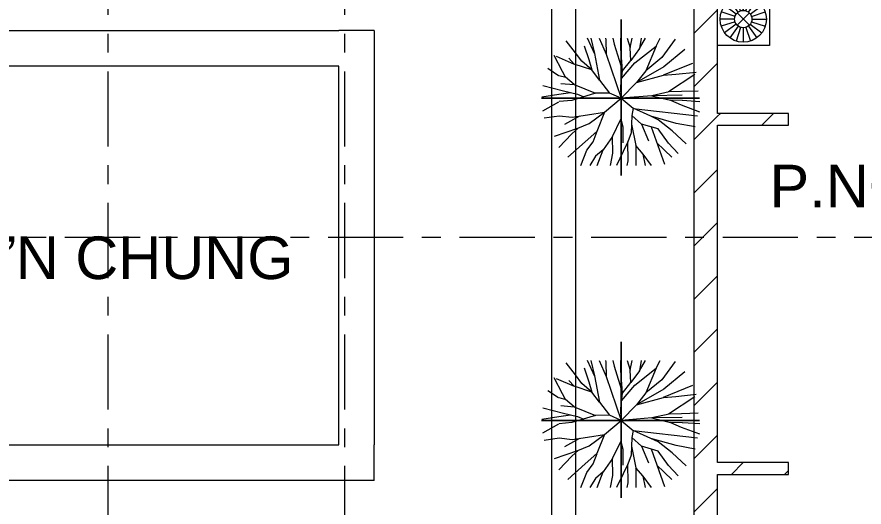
# Model space of a CAD drawing. Header units: millimetres. Extents: x -20144 to 117583, y -11426 to 48263.
# Drawn here: x -1267 to 5888, y 35474 to 39614 of the extents above; entities that cross this region are included whole.
import ezdxf

# ---------------------------------------------------------------- set-up
doc = ezdxf.new("R2010")
doc.units = ezdxf.units.MM
doc.linetypes.add('Grid Line', pattern=[22.225, 12.7, -3.175, 3.175, -3.175])
for name, color, linetype, lineweight in [('CHU', 181, 'Continuous', 5), ('HATCH-TUONG', 152, 'Continuous', 9), ('L-SITE', 91, 'Continuous', 5), ('NET-CAT', 3, 'Continuous', 9), ('NET-THAY', 2, 'Continuous', 15), ('THIET BI', 44, 'Continuous', 5), ('TRUC', 225, 'Continuous', 5)]:
    doc.layers.add(name, color=color, linetype=linetype, lineweight=lineweight)
doc.styles.add('Arial', font='arial.ttf', dxfattribs={"height": 360})
pattern_1 = [(45, (0, 0), (-224.5064, 224.5064), [])]

# ---------------------------------------------------------------- blocks, each defined once
blk = doc.blocks.new('X-GIUONG - X-GIUONG-626367-MẶT BẰNG TẦNG 24')
at = {"layer": 'THIET BI'}
for p, q in [((-800, 2000), (800, 2000)), ((-800, 0.1), (-800, 2000)), ((-800, 0.1), (-800, 2000)), ((-800, 2000), (800, 2000)), ((800, 2000), (800, 0.1)), ((800, 2000), (800, 0.1)), ((-800, 740), (-370, 740)), ((-370, 360), (-800, 740)), ((-370, 740), (-370, 360)), ((-1239, 439), (-800, 439)), ((-1239, 0.1), (-1239, 439)), ((-1239, 439), (-1239, 0.1)), ((-800, 439), (-1239, 439)), ((-800, 439), (-800, 0.1)), ((-800, 0.1), (-800, 439)), ((800, 439), (1239, 439)), ((800, 0.1), (800, 439)), ((800, 439), (1239, 439)), ((800, 0.1), (800, 439)), ((1239, 439), (1239, 0.1)), ((1239, 439), (1239, 0.1)), ((-1059.6, 276.6), (-1131.2, 375.2)), ((-1039.2, 287), (-1076.9, 402.9)), ((-1016.6, 290.5), (-1016.6, 412.5)), ((-993.9, 287), (-956.3, 402.9)), ((-973.5, 276.6), (-901.9, 375.2)), ((-550, 410), (-420, 410)), ((-550, 30), (-550, 410)), ((-370, 420), (800, 420)), ((800, 360), (-370, 360)), ((-30, 360), (-30, 30)), ((30, 30), (30, 360)), ((550, 360), (550, 30)), ((973.5, 276.6), (901.9, 375.2)), ((993.9, 287), (956.3, 402.9)), ((1016.6, 290.5), (1016.6, 412.5)), ((1039.2, 287), (1076.9, 402.9)), ((1059.6, 276.6), (1131.2, 375.2)), ((-1075.8, 260.4), (-1174.4, 332.1)), ((-957.4, 260.4), (-858.7, 332.1)), ((957.4, 260.4), (858.7, 332.1)), ((1075.8, 260.4), (1174.4, 332.1)), ((-1089.7, 217.4), (-1211.7, 217.4)), ((-1086.1, 240), (-1202.1, 277.7)), ((-1068.3, 269.1), (-964.8, 165.6)), ((-1068.3, 165.6), (-964.8, 269.1)), ((-947, 240), (-831, 277.7)), ((-943.4, 217.4), (-821.4, 217.4)), ((-821.4, 217.4), (-943.4, 217.4)), ((943.4, 217.4), (821.4, 217.4)), ((821.4, 217.4), (943.4, 217.4)), ((947, 240), (831, 277.7)), ((1068.3, 269.1), (964.8, 165.6)), ((1068.3, 165.6), (964.8, 269.1)), ((1086.1, 240), (1202.1, 277.7)), ((1089.7, 217.4), (1211.7, 217.4)), ((-1086.1, 194.8), (-1202.1, 157.1)), ((-1075.8, 174.4), (-1174.4, 102.7)), ((-1059.6, 158.2), (-1131.2, 59.5)), ((-1039.2, 147.8), (-1076.9, 31.8)), ((-1016.6, 144.2), (-1016.6, 22.2)), ((-993.9, 147.8), (-956.3, 31.8)), ((-973.5, 158.2), (-901.9, 59.5)), ((-957.4, 174.4), (-858.7, 102.7)), ((-947, 194.8), (-831, 157.1)), ((947, 194.8), (831, 157.1)), ((957.4, 174.4), (858.7, 102.7)), ((973.5, 158.2), (901.9, 59.5)), ((993.9, 147.8), (956.3, 31.8)), ((1016.6, 144.2), (1016.6, 22.2)), ((1039.2, 147.8), (1076.9, 31.8)), ((1059.6, 158.2), (1131.2, 59.5)), ((1075.8, 174.4), (1174.4, 102.7)), ((1086.1, 194.8), (1202.1, 157.1)), ((-30, 30), (-550, 30)), ((550, 30), (30, 30))]:
    blk.add_line(p, q, dxfattribs=at)
for centre, radius in [((-1016.6, 217.4), 195.1), ((1016.6, 217.4), 195.1), ((-1016.6, 217.4), 73.2), ((1016.6, 217.4), 73.2)]:
    blk.add_circle(centre, radius, dxfattribs=at)
blk = doc.blocks.new('CAY XANH 1 - new block_dwg_110_植栽_中_高木 - 落葉1_φ4000_H5500-1445069-IDEA-4th Storey - Detail-714095-MẶT BẰNG TẦNG 24')
at = {"layer": 'L-SITE'}
for p, q in [((-667, 1111), (-847, 1512)), ((879, 1317), (625, 696)), ((1796, 880), (1057, 580)), ((-1850, 759), (-1578, 578)), ((-1570, 578), (-1398, 529)), ((1855, 599), (1188, 159)), ((-2000, 33), (-1462, 119)), ((-1453, 121), (-1278, 144)), ((-1975, -315), (-1571, -88)), ((1984, -88), (1545, -58)), ((1923, -449), (303, -262)), ((-1423, -653), (-1041, -445)), ((1097, -1672), (762, -724)), ((1278, -1483), (902, -1122)), ((-1013, -1690), (-864, -1308)), ((766, -1690), (552, -1405))]:
    blk.add_line(p, q, dxfattribs=at)
at = {"layer": 'L-SITE', "flags": 128}
for points in [[(-765, 1512), (-670, 1129), (-546, 458), (-743, 713), (-989, 932), (-1147, 1149), (-1389, 1451)], [(-556, 1512), (-379, 1110), (0, 0), (-295, 133)], [(-392, 1512), (-389, 1474), (-379, 1110)], [(-210, 1512), (-181, 1368), (30, 691), (242, 956)], [(1939, 182), (1516, 167), (1206, 162), (773, 64), (0, 0), (-10, 303), (30, 691), (-10, 1257), (-10, 1512)], [(10, 497), (348, 890), (879, 1317), (983, 1512)], [(149, 1512), (224, 1272), (276, 1512)], [(505, 1512), (459, 1252), (614, 1512)], [(-934, 1324), (-819, 978), (-743, 713), (-1182, 862)], [(1364, 1487), (1021, 1024), (625, 696), (384, 396), (0, 0), (305, -251), (268, -432)], [(-1522, 376), (-1182, 348), (-1399, 530), (-1482, 672), (-1685, 1077)], [(459, 1252), (242, 956), (224, 1272)], [(1602, 1227), (1074, 790), (384, 396), (1064, 582), (1374, 607), (1887, 662)], [(-1640, 1059), (-1182, 862), (-1319, 1008)], [(-546, 458), (-295, 133), (-645, 125)], [(-1974, 319), (-1451, 187), (-1104, 101), (-945, 37)], [(-1182, 348), (-645, 125), (-1245, -52), (-1564, -80)], [(-1683, -957), (-1092, -755), (-807, -637), (-423, -352), (0, 0), (-5, -527)], [(1538, 78), (773, 64), (1241, -50)], [(1534, -57), (1241, -50), (1512, -168), (1971, -338)], [(-1938, -494), (-1560, -440), (-1235, -475), (-846, -416), (-423, -352), (-610, -834), (-905, -1095), (-1342, -1483)], [(1865, -721), (1389, -632), (743, -453), (305, -251)], [(-217, -960), (-5, -527), (44, -720), (39, -1126)], [(508, -651), (268, -432), (248, -870), (165, -1101)], [(1640, -1145), (1284, -817), (935, -541), (743, -453)], [(-1567, -1243), (-1244, -895), (-1077, -745)], [(-867, -1310), (-703, -1095), (-608, -832)], [(258, -651), (365, -1191), (365, -1690)], [(1438, -1391), (1191, -1135), (931, -773), (508, -651), (685, -1070)], [(-266, -1690), (-207, -1385), (-217, -960), (-458, -1297)], [(148, -1690), (175, -1573), (165, -1101), (52, -1342), (-119, -1690)], [(615, -1690), (552, -1405), (365, -1191)], [(-609, -1690), (-458, -1297), (-645, -1459), (-793, -1690)]]:
    blk.add_lwpolyline(points, dxfattribs=at)
blk = doc.blocks.new('CAY XANH 1 - new block_dwg-714094-MẶT BẰNG TẦNG 24')
at = {"xscale": 0.5, "yscale": 0.5, "zscale": 0.5}
blk.add_blockref('CAY XANH 1 - new block_dwg_110_植栽_中_高木 - 落葉1_φ4000_H5500-1445069-IDEA-4th Storey - Detail-714095-MẶT BẰNG TẦNG 24', (-494874, 495980), dxfattribs=at)
blk = doc.blocks.new('CAY XANH 1 - CAY XANH_dwg-714093-MẶT BẰNG TẦNG 24')
at = {"layer": 'L-SITE'}
for p, q in [((28746.5, 0), (28733, 0)), ((28788.3, 0), (28770.7, 0)), ((28931.4, 0), (28921.9, 0)), ((29155.3, 0), (29164.1, 0))]:
    blk.add_line(p, q, dxfattribs=at)
at = {"layer": 'L-SITE', "flags": 128}
for points in [[(28694.1, 0), (28684.6, 0), (28661.3, 0), (28659.4, 0), (28644, 0), (28634.5, 0), (28611.2, 0), (28603.7, 0), (28594.2, 0), (28603.7, 0), (28609.6, 0), (28592.2, 0), (28570.9, 0), (28578.4, 0), (28603.7, 0), (28662, 0), (28642.6, 0), (28600.1, 0), (28579.1, 0), (28609.9, 0), (28604, 0), (28575.2, 0), (28563.7, 0), (28584.7, 0), (28609.9, 0), (28613.8, 0), (28600.1, 0), (28611.8, 0), (28638.7, 0), (28677.6, 0), (28708.4, 0), (28713.9, 0), (28725.7, 0), (28715.9, 0), (28712.3, 0), (28702.5, 0), (28691, 0), (28706.4, 0), (28731.3, 0), (28735.2, 0), (28750.6, 0), (28756.5, 0), (28781.4, 0), (28806.3, 0), (28821.7, 0), (28833.5, 0), (28837.1, 0), (28862.3, 0), (28883.3, 0), (28898.7, 0), (28916, 0), (28931.4, 0)], [(28647.5, 0), (28660.7, 0), (28678.3, 0), (28673.9, 0), (28669.5, 0), (28647.5, 0)], [(29039.2, 0), (29014.3, 0), (28989.4, 0), (28974, 0), (28975.7, 0), (28958.6, 0), (28943.2, 0), (28925.9, 0), (28918, 0), (28931.4, 0), (28920, 0), (28895.1, 0), (28877.7, 0), (28821.5, 0), (28814, 0), (28794.6, 0), (28769.7, 0), (28707.5, 0), (28715.4, 0), (28722.9, 0), (28717.3, 0), (28707.5, 0), (28702, 0), (28694.1, 0)], [(28752.4, 0), (28737, 0), (28715.7, 0)], [(28715.7, 0), (28725.2, 0), (28721.6, 0), (28735, 0), (28740.6, 0), (28746.5, 0), (28765.8, 0), (28752.4, 0)], [(28733, 0), (28738.9, 0), (28756, 0), (28765.8, 0), (28771.4, 0), (28775.3, 0), (28781.2, 0), (28788.7, 0), (28792.7, 0), (28732.7, 0)], [(28732.7, 0), (28740.3, 0), (28815.9, 0), (28825.4, 0), (28881.6, 0), (28895.1, 0), (28898.7, 0), (28889.2, 0), (28895.1, 0), (28904.6, 0), (28921.9, 0), (28927.8, 0)], [(28763.8, 0), (28748.4, 0), (28746.5, 0)], [(28785.1, 0), (28788.7, 0), (28790.7, 0), (28785.1, 0), (28763.8, 0)], [(28770.7, 0), (28768.5, 0), (28779.5, 0), (28788.3, 0)], [(28817.6, 0), (28796.6, 0), (28785.1, 0)], [(28921.9, 0), (28908.5, 0), (28910.5, 0), (28893.1, 0), (28898.7, 0), (28893.1, 0), (28867.9, 0), (28812, 0)], [(28812, 0), (28823.5, 0), (28817.6, 0)], [(28927.8, 0), (28939.3, 0), (28941.3, 0), (28946.8, 0), (28956.7, 0), (28933.4, 0), (28921.9, 0), (28931.4, 0), (28946.8, 0), (28962.2, 0), (28970.1, 0), (28981.6, 0), (28995, 0)], [(29091.3, 0), (29110.6, 0), (29116.2, 0), (29106.7, 0), (29089.3, 0), (29081.8, 0), (29072, 0), (29058.5, 0), (29037.2, 0), (29033.6, 0), (29018.2, 0), (29008.4, 0), (29002.8, 0), (28997, 0), (28983.5, 0), (28966.2, 0), (28958.6, 0), (28956.7, 0), (28939.3, 0), (28921.9, 0)], [(28921.9, 0), (28931.4, 0), (28933.4, 0), (28943.2, 0), (28956.7, 0), (28954.7, 0), (28958.6, 0), (28975.7, 0), (28981.6, 0), (28987.5, 0), (29004.8, 0), (29037.2, 0), (29047.1, 0), (29053, 0), (29041.2, 0), (29043.1, 0), (29051, 0), (29068.4, 0)], [(28995, 0), (29010.4, 0), (29025.8, 0), (29020.2, 0), (29006.5, 0)], [(29006.5, 0), (29025.8, 0), (29029.7, 0), (29018.2, 0), (29025.8, 0), (29045.1, 0), (29053, 0), (29062.5, 0), (29070, 0), (29083.8, 0), (29108.7, 0), (29114.5, 0)], [(29312.7, 0), (29293.4, 0), (29302.9, 0), (29316.3, 0), (29320.3, 0), (29302.9, 0), (29285.5, 0), (29262.6, 0), (29270.1, 0), (29304.9, 0), (29312.7, 0), (29304.9, 0), (29297.3, 0), (29281.9, 0), (29327.3, 0), (29348.6, 0), (29330.1, 0), (29343.5, 0), (29390.9, 0), (29381.4, 0), (29362, 0), (29366, 0), (29373.5, 0), (29352.5, 0), (29344.7, 0), (29331.2, 0), (29311.9, 0), (29298.5, 0), (29229.9, 0), (29212.5, 0), (29205, 0), (29176.1, 0), (29168.3, 0), (29150.9, 0), (29145.3, 0), (29160.7, 0), (29174.2, 0), (29170.2, 0), (29152.9, 0), (29145.3, 0), (29102.8, 0), (29106.7, 0), (29070, 0), (29043.1, 0), (29037.2, 0)], [(29037.2, 0), (29058.5, 0), (29072, 0), (29087.4, 0), (29099.2, 0), (29089.3, 0), (29075.9, 0), (29068.4, 0), (29104.7, 0), (29116.2, 0)], [(29116.2, 0), (29091.3, 0), (29083.8, 0), (29070, 0), (29049, 0), (29039.2, 0)], [(29068.4, 0), (29056.6, 0), (29060.5, 0), (29112.3, 0), (29147, 0), (29158.4, 0), (29135.5, 0), (29131.6, 0), (29147, 0), (29162.4, 0), (29169.9, 0), (29187.3, 0), (29195.1, 0), (29222, 0), (29233.5, 0), (29256.7, 0), (29210.9, 0), (29220.4, 0), (29208.6, 0), (29224, 0), (29237.7, 0), (29247.2, 0), (29260.6, 0), (29268.5, 0), (29283.9, 0), (29299.3, 0), (29312.7, 0)], [(29114.5, 0), (29100.8, 0), (29091.3, 0)], [(29160.7, 0), (29147, 0), (29133.5, 0), (29139.4, 0), (29162.4, 0), (29170.2, 0), (29154.8, 0)], [(29164.1, 0), (29172.9, 0), (29179.5, 0), (29192.7, 0), (29186.1, 0), (29150.9, 0), (29144.3, 0), (29137.8, 0), (29144.3, 0), (29155.3, 0)], [(29154.8, 0), (29162.4, 0), (29181.7, 0), (29191.5, 0), (29185.6, 0), (29212.5, 0), (29224, 0), (29205, 0), (29199.1, 0), (29177.8, 0), (29179.7, 0)], [(29179.7, 0), (29174.2, 0), (29160.7, 0)], [(29221.3, 0), (29199.3, 0), (29186.1, 0), (29199.3, 0)], [(29199.3, 0), (29210.3, 0), (29230.1, 0), (29241.1, 0), (29283.4, 0), (29301, 0), (29296.6, 0), (29238.9, 0), (29241.1, 0), (29225.7, 0), (29221.3, 0)]]:
    blk.add_lwpolyline(points, dxfattribs=at)
for points in [[(28645.7, 0), (28641.3, 0), (28706.9, 0), (28676.5, 0), (28672.1, 0), (28685.3, 0), (28676.5, 0)], [(28690.8, 0), (28669.5, 0), (28662, 0), (28675.4, 0), (28681, 0), (28698.3, 0), (28700.3, 0)], [(28737.7, 0), (28750.9, 0), (28759.7, 0), (28755.3, 0), (28737.7, 0), (28711.3, 0), (28700.3, 0), (28698.1, 0), (28715.7, 0), (28717.9, 0), (28722.3, 0), (28739.9, 0)], [(28785.9, 0), (28783.7, 0), (28768.3, 0), (28757.3, 0), (28752.9, 0), (28748.5, 0), (28768.3, 0), (28777.1, 0)], [(28904.6, 0), (28915.6, 0), (28871.6, 0), (28805.9, 0), (28810.3, 0), (28803.7, 0), (28873.8, 0), (28882.6, 0)], [(28871.6, 0), (28858.4, 0), (28851.8, 0), (28862.8, 0)], [(28898, 0), (28909, 0), (28928.8, 0), (28931, 0), (28935.4, 0), (28942, 0), (28931, 0), (28909, 0), (28880.4, 0)], [(28926.6, 0), (28942, 0), (28957.4, 0), (28950.8, 0), (28975, 0), (28957.4, 0), (28948.6, 0), (28915.6, 0)], [(28970.6, 0), (28975, 0), (28957.4, 0), (28942, 0), (28955.2, 0), (28950.8, 0)], [(29036.6, 0), (29043.2, 0), (29045.4, 0), (29025.6, 0), (29023.4, 0)], [(29118, 0), (29115.8, 0), (29135.6, 0), (29140, 0), (29129, 0)], [(29157.5, 0), (29161.9, 0), (29190.5, 0), (29194.9, 0), (29192.7, 0), (29205.9, 0), (29225.7, 0), (29219.1, 0), (29205.9, 0), (29203.7, 0), (29192.7, 0), (29164.1, 0)], [(29287, 0), (29239.4, 0), (29231.8, 0), (29294.6, 0), (29300.5, 0), (29319.8, 0), (29304.4, 0)]]:
    blk.add_lwpolyline(points, close=True, dxfattribs=at)
blk = doc.blocks.new('CAY XANH 1 - CAY XANH_dwg-714092-MẶT BẰNG TẦNG 24')
at = {"layer": 'L-SITE'}
for p, q in [((0, -28746.5), (0, -28733)), ((0, -28788.3), (0, -28770.7)), ((0, -28931.4), (0, -28921.9)), ((0, -29155.3), (0, -29164.1))]:
    blk.add_line(p, q, dxfattribs=at)
at = {"layer": 'L-SITE', "flags": 128}
for points in [[(0, -28609.6), (0, -28592.2), (0, -28570.9), (0, -28578.4), (0, -28603.7), (0, -28662), (0, -28642.6), (0, -28600.1), (0, -28579.1), (0, -28609.9), (0, -28604), (0, -28575.2), (0, -28563.7), (0, -28584.7), (0, -28609.9), (0, -28613.8), (0, -28600.1), (0, -28611.8), (0, -28638.7), (0, -28677.6), (0, -28708.4), (0, -28713.9), (0, -28725.7), (0, -28715.9), (0, -28712.3), (0, -28702.5), (0, -28691), (0, -28706.4), (0, -28731.3), (0, -28735.2), (0, -28750.6), (0, -28756.5), (0, -28781.4), (0, -28806.3), (0, -28821.7), (0, -28833.5), (0, -28837.1), (0, -28862.3), (0, -28883.3), (0, -28898.7), (0, -28916), (0, -28931.4)], [(0, -28647.5), (0, -28660.7), (0, -28678.3), (0, -28673.9), (0, -28669.5), (0, -28647.5)], [(0, -28694.1), (0, -28684.6), (0, -28662.5)], [(0, -28690.8), (0, -28669.5), (0, -28662.5)], [(0, -28662.5), (0, -28675.4), (0, -28681), (0, -28698.3), (0, -28700.3), (0, -28690.8)], [(0, -29039.2), (0, -29014.3), (0, -28989.4), (0, -28974), (0, -28975.7), (0, -28958.6), (0, -28943.2), (0, -28925.9), (0, -28918), (0, -28931.4), (0, -28920), (0, -28895.1), (0, -28877.7), (0, -28821.5), (0, -28814), (0, -28794.6), (0, -28769.7), (0, -28707.5), (0, -28715.4), (0, -28722.9), (0, -28717.3), (0, -28707.5), (0, -28702), (0, -28694.1)], [(0, -28752.4), (0, -28737), (0, -28715.7)], [(0, -28715.7), (0, -28725.2), (0, -28721.6), (0, -28735), (0, -28740.6), (0, -28746.5), (0, -28765.8), (0, -28752.4)], [(0, -28733), (0, -28738.9), (0, -28756), (0, -28765.8), (0, -28771.4), (0, -28775.3), (0, -28781.2), (0, -28788.7), (0, -28792.7), (0, -28732.7)], [(0, -28732.7), (0, -28740.3), (0, -28815.9), (0, -28825.4), (0, -28881.6), (0, -28895.1), (0, -28898.7), (0, -28889.2), (0, -28895.1), (0, -28904.6), (0, -28921.9), (0, -28927.8)], [(0, -28763.8), (0, -28748.4), (0, -28746.5)], [(0, -28785.1), (0, -28788.7), (0, -28790.7), (0, -28785.1), (0, -28763.8)], [(0, -28770.7), (0, -28768.5), (0, -28779.5), (0, -28788.3)], [(0, -28817.6), (0, -28796.6), (0, -28785.1)], [(0, -28921.9), (0, -28908.5), (0, -28910.5), (0, -28893.1), (0, -28898.7), (0, -28893.1), (0, -28867.9), (0, -28812)], [(0, -28812), (0, -28823.5), (0, -28817.6)], [(0, -28927.8), (0, -28939.3), (0, -28941.3), (0, -28946.8), (0, -28956.7), (0, -28933.4), (0, -28921.9), (0, -28931.4), (0, -28946.8), (0, -28962.2), (0, -28970.1), (0, -28981.6), (0, -28995)], [(0, -29091.3), (0, -29110.6), (0, -29116.2), (0, -29106.7), (0, -29089.3), (0, -29081.8), (0, -29072), (0, -29058.5), (0, -29037.2), (0, -29033.6), (0, -29018.2), (0, -29008.4), (0, -29002.8), (0, -28997), (0, -28983.5), (0, -28966.2), (0, -28958.6), (0, -28956.7), (0, -28939.3), (0, -28921.9)], [(0, -28921.9), (0, -28931.4), (0, -28933.4), (0, -28943.2), (0, -28956.7), (0, -28954.7), (0, -28958.6), (0, -28975.7), (0, -28981.6), (0, -28987.5), (0, -29004.8), (0, -29037.2), (0, -29047.1), (0, -29053), (0, -29041.2), (0, -29043.1), (0, -29051), (0, -29068.4)], [(0, -28995), (0, -29010.4), (0, -29025.8), (0, -29020.2), (0, -29006.5)], [(0, -29006.5), (0, -29025.8), (0, -29029.7), (0, -29018.2), (0, -29025.8), (0, -29045.1), (0, -29053), (0, -29062.5), (0, -29070), (0, -29083.8), (0, -29108.7), (0, -29114.5)], [(0, -29383.1), (0, -29381.4), (0, -29362), (0, -29366), (0, -29373.5), (0, -29352.5), (0, -29344.7), (0, -29331.2), (0, -29311.9), (0, -29298.5), (0, -29229.9), (0, -29212.5), (0, -29205), (0, -29176.1), (0, -29168.3), (0, -29150.9), (0, -29145.3), (0, -29160.7), (0, -29174.2), (0, -29170.2), (0, -29152.9), (0, -29145.3), (0, -29102.8), (0, -29106.7), (0, -29070), (0, -29043.1), (0, -29037.2)], [(0, -29037.2), (0, -29058.5), (0, -29072), (0, -29087.4), (0, -29099.2), (0, -29089.3), (0, -29075.9), (0, -29068.4), (0, -29104.7), (0, -29116.2)], [(0, -29116.2), (0, -29091.3), (0, -29083.8), (0, -29070), (0, -29049), (0, -29039.2)], [(0, -29068.4), (0, -29056.6), (0, -29060.5), (0, -29112.3), (0, -29147), (0, -29158.4), (0, -29135.5), (0, -29131.6), (0, -29147), (0, -29162.4), (0, -29169.9), (0, -29187.3), (0, -29195.1), (0, -29222), (0, -29233.5), (0, -29256.7), (0, -29210.9), (0, -29220.4), (0, -29208.6), (0, -29224), (0, -29237.7), (0, -29247.2), (0, -29260.6), (0, -29268.5), (0, -29283.9), (0, -29299.3), (0, -29312.7)], [(0, -29114.5), (0, -29100.8), (0, -29091.3)], [(0, -29160.7), (0, -29147), (0, -29133.5), (0, -29139.4), (0, -29162.4), (0, -29170.2), (0, -29154.8)], [(0, -29164.1), (0, -29172.9), (0, -29179.5), (0, -29192.7), (0, -29186.1), (0, -29150.9), (0, -29144.3), (0, -29137.8), (0, -29144.3), (0, -29155.3)], [(0, -29154.8), (0, -29162.4), (0, -29181.7), (0, -29191.5), (0, -29185.6), (0, -29212.5), (0, -29224), (0, -29205), (0, -29199.1), (0, -29177.8), (0, -29179.7)], [(0, -29179.7), (0, -29174.2), (0, -29160.7)], [(0, -29221.3), (0, -29199.3), (0, -29186.1), (0, -29199.3)], [(0, -29199.3), (0, -29210.3), (0, -29230.1), (0, -29241.1), (0, -29283.4), (0, -29301), (0, -29296.6), (0, -29238.9), (0, -29241.1), (0, -29225.7), (0, -29221.3)], [(0, -29312.7), (0, -29293.4), (0, -29302.9), (0, -29316.3), (0, -29320.3), (0, -29302.9), (0, -29285.5), (0, -29262.6), (0, -29270.1), (0, -29304.9), (0, -29312.7), (0, -29304.9), (0, -29297.3), (0, -29281.9), (0, -29327.3), (0, -29348.6), (0, -29330.1), (0, -29343.5), (0, -29383.1)]]:
    blk.add_lwpolyline(points, dxfattribs=at)
for points in [[(0, -28645.7), (0, -28641.3), (0, -28706.9), (0, -28676.5), (0, -28672.1), (0, -28685.3), (0, -28676.5)], [(0, -28737.7), (0, -28750.9), (0, -28759.7), (0, -28755.3), (0, -28737.7), (0, -28711.3), (0, -28700.3), (0, -28698.1), (0, -28715.7), (0, -28717.9), (0, -28722.3), (0, -28739.9)], [(0, -28785.9), (0, -28783.7), (0, -28768.3), (0, -28757.3), (0, -28752.9), (0, -28748.5), (0, -28768.3), (0, -28777.1)], [(0, -28904.6), (0, -28915.6), (0, -28871.6), (0, -28805.9), (0, -28810.3), (0, -28803.7), (0, -28873.8), (0, -28882.6)], [(0, -28871.6), (0, -28858.4), (0, -28851.8), (0, -28862.8)], [(0, -28898), (0, -28909), (0, -28928.8), (0, -28931), (0, -28935.4), (0, -28942), (0, -28931), (0, -28909), (0, -28880.4)], [(0, -28926.6), (0, -28942), (0, -28957.4), (0, -28950.8), (0, -28975), (0, -28957.4), (0, -28948.6), (0, -28915.6)], [(0, -28970.6), (0, -28975), (0, -28957.4), (0, -28942), (0, -28955.2), (0, -28950.8)], [(0, -29036.6), (0, -29043.2), (0, -29045.4), (0, -29025.6), (0, -29023.4)], [(0, -29118), (0, -29115.8), (0, -29135.6), (0, -29140), (0, -29129)], [(0, -29157.5), (0, -29161.9), (0, -29190.5), (0, -29194.9), (0, -29192.7), (0, -29205.9), (0, -29225.7), (0, -29219.1), (0, -29205.9), (0, -29203.7), (0, -29192.7), (0, -29164.1)], [(0, -29287), (0, -29239.4), (0, -29231.8), (0, -29294.6), (0, -29300.5), (0, -29319.8), (0, -29304.4)]]:
    blk.add_lwpolyline(points, close=True, dxfattribs=at)
blk = doc.blocks.new('CAY XANH 1 - CAY XANH 1-678680-MẶT BẰNG TẦNG 24')
for name, p, xscale, yscale, zscale in [('CAY XANH 1 - CAY XANH_dwg-714092-MẶT BẰNG TẦNG 24', (0, 46610), 1.608504446305672, 1.608504446305672, 1.608504446305672), ('CAY XANH 1 - new block_dwg-714094-MẶT BẰNG TẦNG 24', (331762.8, -332503.6), 0.6703958691910499, 0.6703958691910499, 0.6703958691910499), ('CAY XANH 1 - CAY XANH_dwg-714093-MẶT BẰNG TẦNG 24', (-46720.7, 0), 1.612196637345681, 1.612196637345681, 1.612196637345681)]:
    blk.add_blockref(name, p, dxfattribs=dict(xscale=xscale, yscale=yscale, zscale=zscale))

msp = doc.modelspace()

# ---------------------------------------------------------------- hatches: boundary and pattern name
at = {"layer": 'HATCH-TUONG', "lineweight": 5}
h = msp.add_hatch(dxfattribs=at)
h.set_pattern_fill('FP_2', color=256, style=0, pattern_type=2)
h.set_pattern_definition(pattern_1)
h.paths.add_polyline_path([(4450.5, 32999.9), (4650.5, 32999.9), (4650.5, 42599.9), (4450.5, 42599.9), (4450.5, 33888.7)], flags=0)
h = msp.add_hatch(dxfattribs=at)
h.set_pattern_fill('FP_2', color=256, style=0, pattern_type=2)
h.set_pattern_definition(pattern_1)
h.paths.add_polyline_path([(4650.5, 38699.9), (5250.5, 38699.9), (5250.5, 38799.9), (4650.5, 38799.9)], flags=0)
h = msp.add_hatch(dxfattribs=at)
h.set_pattern_fill('FP_2', color=256, style=0, pattern_type=2)
h.set_pattern_definition(pattern_1)
h.paths.add_polyline_path([(4650.5, 35749.9), (5250.5, 35749.9), (5250.5, 35849.9), (4650.5, 35849.9), (4650.5, 35814.1)], flags=0)

# ---------------------------------------------------------------- linework, layer by layer
at = {"layer": 'NET-CAT', "lineweight": 15}
for p, q in [((4450.5, 42599.9), (4450.5, 32999.9)), ((4650.5, 38799.9), (4650.5, 42399.9)), ((5250.5, 38799.9), (4650.5, 38799.9)), ((5250.5, 38699.9), (5250.5, 38799.9)), ((4650.5, 35849.9), (4650.5, 38699.9)), ((4650.5, 38699.9), (5250.5, 38699.9)), ((5250.5, 35849.9), (4650.5, 35849.9)), ((5250.5, 35749.9), (5250.5, 35849.9)), ((4650.5, 34649.9), (4650.5, 35749.9)), ((4650.5, 35749.9), (5250.5, 35749.9))]:
    msp.add_line(p, q, dxfattribs=at)
at = {"layer": 'NET-THAY', "lineweight": 9}
for p, q in [((3450.5, 41199.9), (3450.5, 34200)), ((3250.5, 34200), (3250.5, 40999.9)), ((-4099.5, 39499.9), (1450.5, 39499.9)), ((1750.5, 39499.9), (1450.5, 39499.9)), ((1750.5, 39499.9), (1750.5, 35999.9)), ((1450.5, 39199.9), (-3799.5, 39199.9)), ((1450.5, 39199.9), (-3799.5, 39199.9)), ((1450.5, 35999.9), (1450.5, 39199.9)), ((1450.5, 35999.9), (1450.5, 39199.9)), ((-3799.5, 35999.9), (1450.5, 35999.9)), ((-3799.5, 35999.9), (1450.5, 35999.9)), ((1750.5, 35699.9), (1750.5, 35999.9)), ((1750.5, 35699.9), (-3799.5, 35699.9))]:
    msp.add_line(p, q, dxfattribs=at)
at = {"layer": 'TRUC', "linetype": 'Grid Line', "ltscale": 50}
for p, q in [((-499.5, 43599.9), (-499.5, -4500.1)), ((1500.5, 43599.9), (1500.5, -7167.6)), ((42000.5, 37749.9), (-12092.4, 37749.9))]:
    msp.add_line(p, q, dxfattribs=at)

# ---------------------------------------------------------------- block references
at = {"lineweight": 9, "rotation": 270}
msp.add_blockref('X-GIUONG - X-GIUONG-626367-MẶT BẰNG TẦNG 24', (4650.5, 40612.5), dxfattribs=at)
at = {"lineweight": 9}
for p in [(3835.3, 38927.9), (3835.3, 36206.1)]:
    msp.add_blockref('CAY XANH 1 - CAY XANH 1-678680-MẶT BẰNG TẦNG 24', p, dxfattribs=at)

# ---------------------------------------------------------------- texts
at = {"layer": 'CHU', "color": 7, "char_height": 360, "attachment_point": 3, "line_spacing_factor": 0.936439, "style": 'Arial'}
for s, insert, width in [('\\pt2540.0016,5079.9996,7620.0012,10159.9992,12700.0008,15239.9988,17780.0004,20319.9984,22860,25400.0016,27939.9996,30480.0012,33019.9992,35560.0008,38099.9988,40640.0004,43179.9984,45720,48260.0016,50799.9996,53340.0012,55879.9992,58420.0008,60959.9988,63500.0004,66039.9984,68580,71120.0016,73659.9996,76200.0012,78739.9992,81280.0008;P.NGỦ', (6681.5, 38365.9), 1577.62), ('\\pt2540.0016,5079.9996,7620.0012,10159.9992,12700.0008,15239.9988,17780.0004,20319.9984,22860,25400.0016,27939.9996,30480.0012,33019.9992,35560.0008,38099.9988,40640.0004,43179.9984,45720,48260.0016,50799.9996,53340.0012,55879.9992,58420.0008,60959.9988,63500.0004,66039.9984,68580,71120.0016,73659.9996,76200.0012,78739.9992,81280.0008;SÂN VƯỜN CHUNG', (1069.4, 37760.1), 4676.3)]:
    msp.add_mtext(s, dxfattribs=dict(at, insert=insert, width=width))

doc.saveas('drawing.dxf')
